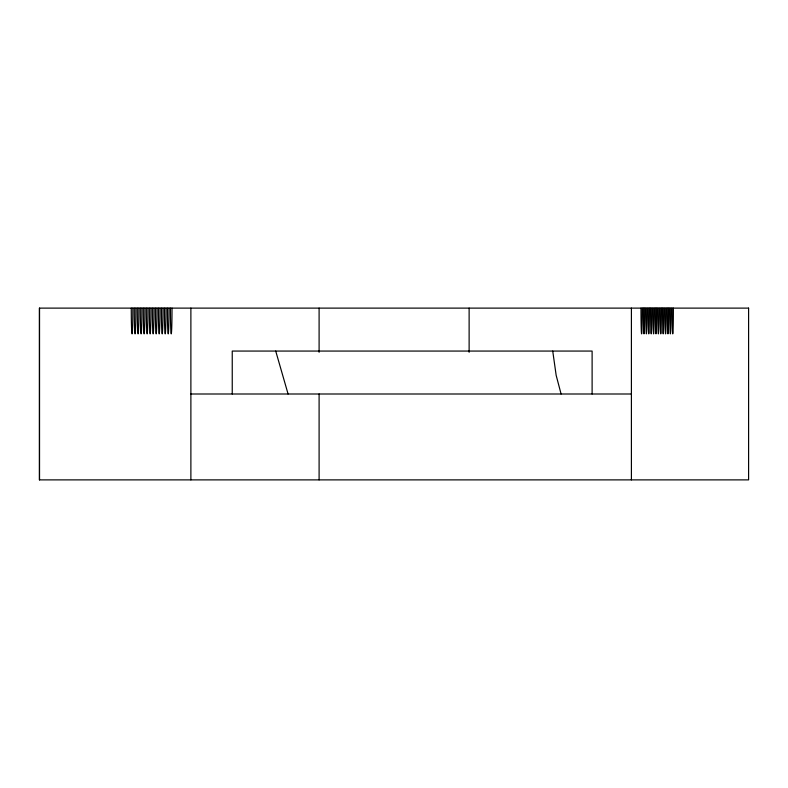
<?xml version="1.0" encoding="UTF-8"?>
<svg xmlns="http://www.w3.org/2000/svg" width="788" height="788" viewBox="0 0 788 788"><rect width="100%" height="100%" fill="white"/><g stroke="black" fill="none" stroke-linecap="round" stroke-linejoin="round"><path stroke-width="1.18" d="M190.883 394L631.405 394M275.721 351.064L288.083 394M561.086 394L556.161 375.324L552.733 351.064M631.405 308.118L631.405 479.882M592.113 394L592.113 351.064L232.243 351.064L232.243 394M469.126 308.118L469.126 352.285M319.101 308.118L319.101 352.285M319.101 394L319.101 479.882M190.883 308.118L190.883 479.882M39.538 308.118L39.538 479.882M172.011 308.118A25.748 0.788 -90 0 1 171.223 333.866A25.748 0.788 -90 0 1 170.435 308.118M642.24 308.118A25.748 0.63 -90 0 1 641.609 333.866A25.748 0.63 -90 0 1 640.979 308.118M673.385 308.118A25.748 0.63 -90 0 1 672.765 333.866A25.748 0.63 -90 0 1 672.134 308.118M147.908 308.118A25.748 0.788 90 0 1 147.12 333.866A25.748 0.788 90 0 1 146.332 308.118M144.893 308.118A25.748 0.788 -90 0 1 144.106 333.866A25.748 0.788 -90 0 1 143.317 308.118M150.922 308.118A25.748 0.788 90 0 1 150.134 333.866A25.748 0.788 90 0 1 149.346 308.118M153.936 308.118A25.748 0.788 90 0 1 153.148 333.866A25.748 0.788 90 0 1 152.36 308.118M156.95 308.118A25.748 0.788 -90 0 1 156.162 333.866A25.748 0.788 -90 0 1 155.374 308.118M159.964 308.118A25.748 0.788 -90 0 1 159.176 333.866A25.748 0.788 -90 0 1 158.388 308.118M162.978 308.118A25.748 0.788 90 0 1 162.19 333.866A25.748 0.788 90 0 1 161.402 308.118M165.992 308.118A25.748 0.788 -90 0 1 165.204 333.866A25.748 0.788 -90 0 1 164.416 308.118M168.996 308.118A25.748 0.788 -90 0 1 168.208 333.866A25.748 0.788 -90 0 1 167.42 308.118M132.847 308.118A25.748 0.788 -90 0 1 132.059 333.866A25.748 0.788 -90 0 1 131.271 308.118M135.861 308.118A25.748 0.788 -90 0 1 135.073 333.866A25.748 0.788 -90 0 1 134.285 308.118M138.865 308.118A25.748 0.788 -90 0 1 138.077 333.866A25.748 0.788 -90 0 1 137.299 308.118M141.879 308.118A25.748 0.788 -90 0 1 141.091 333.866A25.748 0.788 -90 0 1 140.303 308.118M661.408 308.118A25.748 0.63 -90 0 1 660.777 333.866A25.748 0.63 -90 0 1 660.157 308.118M659.014 308.118A25.748 0.63 -90 0 1 658.384 333.866A25.748 0.63 -90 0 1 657.753 308.118M663.801 308.118A25.748 0.63 90 0 1 663.181 333.866A25.748 0.63 90 0 1 662.55 308.118M666.195 308.118A25.748 0.63 -90 0 1 665.574 333.866A25.748 0.63 -90 0 1 664.944 308.118M668.598 308.118A25.748 0.63 -90 0 1 667.968 333.866A25.748 0.63 -90 0 1 667.347 308.118M670.992 308.118A25.748 0.63 90 0 1 670.361 333.866A25.748 0.63 90 0 1 669.741 308.118M644.633 308.118A25.748 0.63 -90 0 1 644.003 333.866A25.748 0.63 -90 0 1 643.382 308.118M647.027 308.118A25.748 0.63 -90 0 1 646.406 333.866A25.748 0.63 -90 0 1 645.776 308.118M649.42 308.118A25.748 0.63 -90 0 1 648.8 333.866A25.748 0.63 -90 0 1 648.169 308.118M651.824 308.118A25.748 0.63 -90 0 1 651.193 333.866A25.748 0.63 -90 0 1 650.573 308.118M654.217 308.118A25.748 0.63 -90 0 1 653.587 333.866A25.748 0.63 -90 0 1 652.966 308.118M656.611 308.118A25.748 0.63 -90 0 1 655.99 333.866A25.748 0.63 -90 0 1 655.36 308.118M748.6 308.118L39.4 308.118L39.4 479.882L748.6 479.882L748.6 308.118"/></g></svg>
